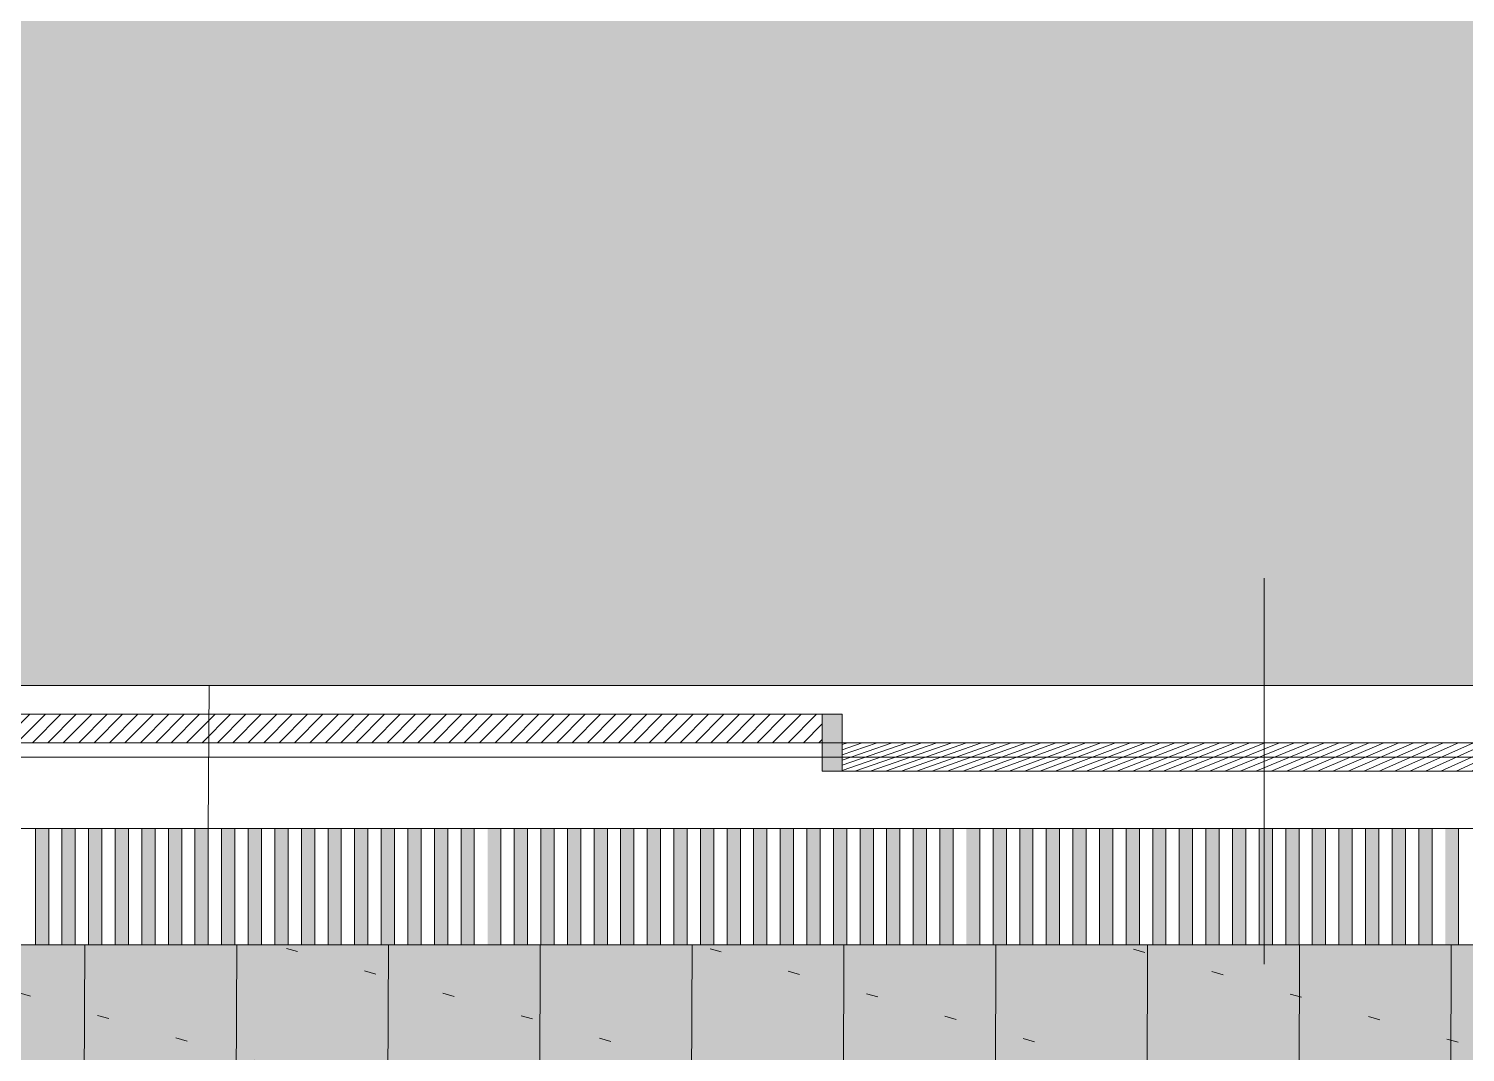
# Model space of a CAD drawing. Header units: millimetres. Extents: x 0 to 1313252738, y -131 to 560100888.
# Drawn here: x 1312687201 to 1312687622.9, y 560010438.4 to 560010738.9 of the extents above; entities that cross this region are included whole.
import ezdxf

# ---------------------------------------------------------------- set-up
doc = ezdxf.new("R2010")
doc.units = ezdxf.units.MM
for name, color, linetype, lineweight in [('003間仕切り', 7, 'Continuous', 13), ('005床材(石)', 7, 'Continuous', 0), ('009床', 7, 'Continuous', 5), ('グレーチング', 7, 'Continuous', 0), ('建具', 7, 'Continuous', 0), ('石ベンチ', 7, 'Continuous', 13), ('石風呂', 7, 'Continuous', 13)]:
    doc.layers.add(name, color=color, linetype=linetype, lineweight=lineweight)

msp = doc.modelspace()

# ---------------------------------------------------------------- hatches: boundary and pattern name
at = {"layer": '005床材(石)', "true_color": 0x4a4a4a, "transparency": 33554597}
h = msp.add_hatch(color=251, dxfattribs=at)
h.dxf.hatch_style = 1
h.paths.add_polyline_path([(1312686840.554729, 560010469.9212909), (1312686840.554729, 560009917.0797099), (1312687871.027994, 560009917.0797099), (1312687871.027994, 560010469.9212918), (1312686944.090432, 560010469.9212918)])
h.paths.add_polyline_path([(1312686880.601557, 560010429.8744624), (1312687830.981166, 560010429.8744624), (1312687830.981166, 560009957.126538), (1312686880.601557, 560009957.126538), (1312686880.601557, 560010157.3606797), (1312686900.136595, 560010157.3606797), (1312686900.136595, 560010229.640321), (1312686880.601557, 560010229.640321)], flags=16)
at = {"layer": '005床材(石)', "true_color": 0x636466}
h = msp.add_hatch(dxfattribs=at)
h.set_pattern_fill('ACAD_ISO07W100', color=251, scale=6.837263368349996, angle=163.9999999999999)
h.set_pattern_definition([(163.9999999999999, (1056275630.97802, 450604071.1291481), (-9.423025979382128, -32.86199690518529), [3.418631684174993, -20.51179010504997])])
h.paths.add_polyline_path([(1312686840.554729, 560010469.9212909), (1312686840.554729, 560009917.0797099), (1312687871.027994, 560009917.0797099), (1312687871.027994, 560010469.9212918), (1312686944.090432, 560010469.9212918)])
at = {"layer": '005床材(石)'}
h = msp.add_hatch(color=8, dxfattribs=at)
h.dxf.hatch_style = 1
h.paths.add_polyline_path([(1312686840.554729, 560010469.9212909), (1312686980.230238, 560010469.9212909), (1312686980.230238, 560010469.9212859), (1312686980.230238, 560010469.9212859), (1312687050.556376, 560010469.9212862), (1312687050.556376, 560010469.921286), (1312687050.556376, 560010469.921286), (1312687109.161492, 560010469.9212863), (1312687109.161492, 560010469.9212863), (1312687109.161492, 560010469.9212863), (1312687163.859599, 560010469.9212867), (1312687163.859599, 560010469.9212866), (1312687163.859599, 560010469.9212866), (1312687222.464714, 560010469.921287), (1312687222.464714, 560010469.921287), (1312687222.464714, 560010469.921287), (1312687277.162822, 560010469.9212873), (1312687277.162822, 560010469.9212871), (1312687277.162822, 560010469.9212871), (1312687331.86093, 560010469.9212875), (1312687331.86093, 560010469.9212875), (1312687331.86093, 560010469.9212875), (1312687390.466045, 560010469.9212878), (1312687390.466045, 560010469.9212877), (1312687390.466045, 560010469.9212877), (1312687445.164153, 560010469.9212881), (1312687445.164153, 560010469.921288), (1312687445.164153, 560010469.921288), (1312687472.513206, 560010469.9212881), (1312687472.513206, 560010469.9212881), (1312687472.513206, 560010469.9212881), (1312687503.769268, 560010469.9212884), (1312687503.769268, 560010469.9212884), (1312687503.769268, 560010469.9212884), (1312687531.118321, 560010469.9212884), (1312687531.118321, 560010469.9212884), (1312687531.118321, 560010469.9212884), (1312687558.467375, 560010469.9212887), (1312687558.467375, 560010469.9212885), (1312687558.467375, 560010469.9212885), (1312687585.816429, 560010469.9212887), (1312687585.816429, 560010469.9212887), (1312687585.816429, 560010469.9212887), (1312687613.165483, 560010469.921289), (1312687613.165483, 560010469.921289), (1312687613.165483, 560010469.921289), (1312687644.421544, 560010469.9212892), (1312687644.421544, 560010469.9212892), (1312687644.421544, 560010469.9212892), (1312687671.770598, 560010469.9212893), (1312687671.770598, 560010469.9212892), (1312687671.770598, 560010469.9212892), (1312687699.119652, 560010469.9212893), (1312687699.119652, 560010469.9212893), (1312687699.119652, 560010469.9212893), (1312687726.468706, 560010469.9212894), (1312687726.468706, 560010469.9212893), (1312687726.468706, 560010469.9212893), (1312687753.817759, 560010469.9212898), (1312687753.817759, 560010469.9212897), (1312687753.817759, 560010469.9212897), (1312687785.073821, 560010469.9212898), (1312687785.073821, 560010469.9212898), (1312687785.073821, 560010469.9212898), (1312687812.422875, 560010469.9212902), (1312687812.422875, 560010469.9212898), (1312687812.422875, 560010469.9212898), (1312687839.771929, 560010469.9212903), (1312687839.771929, 560010469.92129), (1312687839.771929, 560010469.92129), (1312687843.678936, 560010469.9212902), (1312687843.678936, 560010469.9212902), (1312687843.678936, 560010469.9212902), (1312687867.120982, 560010469.9212908), (1312687867.120982, 560010469.9212902), (1312687867.120982, 560010469.9212902), (1312687871.02799, 560010469.9212909), (1312687871.02799, 560010469.9212902), (1312687871.027994, 560009917.0797099), (1312686840.554729, 560009917.0797099)], flags=17)
h.paths.add_polyline_path([(1312686840.554729, 560010469.9212909), (1312686944.090432, 560010469.9212909), (1312686980.230238, 560010469.9212909), (1312686980.230238, 560010469.9212859), (1312686980.230238, 560010469.9212859), (1312687050.556376, 560010469.9212862), (1312687050.556376, 560010469.921286), (1312687050.556376, 560010469.921286), (1312687109.161492, 560010469.9212863), (1312687109.161492, 560010469.9212863), (1312687109.161492, 560010469.9212863), (1312687163.859599, 560010469.9212867), (1312687163.859599, 560010469.9212866), (1312687163.859599, 560010469.9212866), (1312687222.464714, 560010469.921287), (1312687222.464714, 560010469.921287), (1312687222.464714, 560010469.921287), (1312687277.162822, 560010469.9212873), (1312687277.162822, 560010469.9212871), (1312687277.162822, 560010469.9212871), (1312687331.86093, 560010469.9212875), (1312687331.86093, 560010469.9212875), (1312687331.86093, 560010469.9212875), (1312687390.466045, 560010469.9212878), (1312687390.466045, 560010469.9212877), (1312687390.466045, 560010469.9212877), (1312687445.164153, 560010469.9212881), (1312687445.164153, 560010469.921288), (1312687445.164153, 560010469.921288), (1312687472.513206, 560010469.9212881), (1312687472.513206, 560010469.9212881), (1312687472.513206, 560010469.9212881), (1312687503.769268, 560010469.9212884), (1312687503.769268, 560010469.9212884), (1312687503.769268, 560010469.9212884), (1312687531.118321, 560010469.9212884), (1312687531.118321, 560010469.9212884), (1312687531.118321, 560010469.9212884), (1312687558.467375, 560010469.9212887), (1312687558.467375, 560010469.9212885), (1312687558.467375, 560010469.9212885), (1312687585.816429, 560010469.9212887), (1312687585.816429, 560010469.9212887), (1312687585.816429, 560010469.9212887), (1312687613.165483, 560010469.921289), (1312687613.165483, 560010469.921289), (1312687613.165483, 560010469.921289), (1312687644.421544, 560010469.9212892), (1312687644.421544, 560010469.9212892), (1312687644.421544, 560010469.9212892), (1312687671.770598, 560010469.9212893), (1312687671.770598, 560010469.9212892), (1312687671.770598, 560010469.9212892), (1312687699.119652, 560010469.9212893), (1312687699.119652, 560010469.9212893), (1312687699.119652, 560010469.9212893), (1312687726.468706, 560010469.9212894), (1312687726.468706, 560010469.9212893), (1312687726.468706, 560010469.9212893), (1312687753.817759, 560010469.9212898), (1312687753.817759, 560010469.9212897), (1312687753.817759, 560010469.9212897), (1312687785.073821, 560010469.9212898), (1312687785.073821, 560010469.9212898), (1312687785.073821, 560010469.9212898), (1312687812.422875, 560010469.9212902), (1312687812.422875, 560010469.9212898), (1312687812.422875, 560010469.9212898), (1312687839.771929, 560010469.9212903), (1312687839.771929, 560010469.92129), (1312687839.771929, 560010469.92129), (1312687843.678936, 560010469.9212902), (1312687843.678936, 560010469.9212902), (1312687843.678936, 560010469.9212902), (1312687867.120982, 560010469.9212908), (1312687867.120982, 560010469.9212902), (1312687867.120982, 560010469.9212902), (1312687871.02799, 560010469.9212909), (1312687871.02799, 560010469.9212903), (1312687871.027994, 560009917.0797099), (1312686840.554729, 560009917.0797099)], flags=17)
h.paths.add_polyline_path([(1312686880.601557, 560010429.8744624), (1312687830.981166, 560010429.8744624), (1312687830.981166, 560009957.126538), (1312686880.601557, 560009957.126538), (1312686880.601557, 560010157.3606797), (1312686900.136595, 560010157.3606797), (1312686900.136595, 560010229.640321), (1312686880.601557, 560010229.640321)], flags=0)
at = {"layer": '009床', "transparency": 33554664}
h = msp.add_hatch(color=8, dxfattribs=at)
h.dxf.hatch_style = 1
h.paths.add_polyline_path([(1312687702.049913, 560011202.7782488), (1312686835.67097, 560011202.7782488), (1312686835.67097, 560010635.9691155), (1312686944.090432, 560010635.9691155), (1312686944.090432, 560010546.1079407), (1312686949.950943, 560010546.1079407), (1312687197.850578, 560010546.1079407), (1312687563.839518, 560010546.1079403), (1312687702.049913, 560010546.1079403)])
at = {"layer": 'グレーチング', "true_color": 0x939598}
h = msp.add_hatch(color=252, dxfattribs=at)
h.dxf.hatch_style = 1
h.paths.add_polyline_path([(1312687335.767937, 560010504.1076044), (1312687339.674945, 560010504.1076044), (1312687339.674945, 560010469.9212875), (1312687335.767937, 560010469.9212875)])
h.paths.add_polyline_path([(1312687327.953922, 560010504.1076044), (1312687331.86093, 560010504.1076044), (1312687331.86093, 560010469.9212875), (1312687327.953922, 560010469.9212875)])
h.paths.add_polyline_path([(1312687320.139906, 560010504.1076043), (1312687324.046914, 560010504.1076043), (1312687324.046914, 560010469.9212875), (1312687320.139906, 560010469.9212875)])
h.paths.add_polyline_path([(1312687312.325891, 560010504.1076043), (1312687316.232899, 560010504.1076043), (1312687316.232899, 560010469.9212875), (1312687312.325891, 560010469.9212875)])
h.paths.add_polyline_path([(1312687304.511876, 560010504.1076043), (1312687308.418883, 560010504.1076043), (1312687308.418883, 560010469.9212875), (1312687304.511876, 560010469.9212875)])
h.paths.add_polyline_path([(1312687296.69786, 560010504.1076043), (1312687300.604868, 560010504.1076043), (1312687300.604868, 560010469.9212875), (1312687296.697861, 560010469.9212875)])
h.paths.add_polyline_path([(1312687288.883845, 560010504.1076043), (1312687292.790853, 560010504.1076043), (1312687292.790853, 560010469.9212875), (1312687288.883845, 560010469.9212875)])
h.paths.add_polyline_path([(1312687281.06983, 560010504.1076043), (1312687284.976838, 560010504.1076043), (1312687284.976838, 560010469.9212875), (1312687281.06983, 560010469.9212875)])
h.paths.add_polyline_path([(1312687273.255815, 560010504.1076043), (1312687277.162822, 560010504.1076043), (1312687277.162822, 560010469.9212875), (1312687273.255815, 560010469.9212875)])
h.paths.add_polyline_path([(1312687265.441799, 560010504.1076043), (1312687269.348807, 560010504.1076043), (1312687269.348807, 560010469.9212875), (1312687265.441799, 560010469.9212875)])
h.paths.add_polyline_path([(1312687257.627784, 560010504.1076043), (1312687261.534791, 560010504.1076043), (1312687261.534791, 560010469.9212875), (1312687257.627784, 560010469.9212875)])
h.paths.add_polyline_path([(1312687249.813768, 560010504.1076043), (1312687253.720776, 560010504.1076043), (1312687253.720776, 560010469.9212875), (1312687249.813768, 560010469.9212875)])
h.paths.add_polyline_path([(1312687241.999753, 560010504.1076043), (1312687245.906761, 560010504.1076043), (1312687245.906761, 560010469.9212875), (1312687241.999753, 560010469.9212875)])
h.paths.add_polyline_path([(1312687234.185738, 560010504.1076043), (1312687238.092745, 560010504.1076043), (1312687238.092745, 560010469.9212875), (1312687234.185738, 560010469.9212875)])
h.paths.add_polyline_path([(1312687226.371722, 560010504.1076043), (1312687230.27873, 560010504.1076043), (1312687230.27873, 560010469.9212875), (1312687226.371722, 560010469.9212875)])
h.paths.add_polyline_path([(1312687218.557707, 560010504.1076043), (1312687222.464714, 560010504.1076043), (1312687222.464714, 560010469.9212875), (1312687218.557707, 560010469.9212875)])
h.paths.add_polyline_path([(1312687210.743691, 560010504.1076043), (1312687214.650699, 560010504.1076043), (1312687214.650699, 560010469.9212875), (1312687210.743691, 560010469.9212875)])
h.paths.add_polyline_path([(1312687202.929676, 560010504.1076043), (1312687206.836684, 560010504.1076043), (1312687206.836684, 560010469.9212875), (1312687202.929676, 560010469.9212875)])
h = msp.add_hatch(color=252, dxfattribs=at)
h.dxf.hatch_style = 1
h.paths.add_polyline_path([(1312687476.420214, 560010504.1076051), (1312687480.327222, 560010504.1076051), (1312687480.327222, 560010469.9212881), (1312687476.420214, 560010469.9212881)])
h.paths.add_polyline_path([(1312687468.606199, 560010504.1076051), (1312687472.513206, 560010504.1076051), (1312687472.513206, 560010469.9212881), (1312687468.606199, 560010469.9212881)])
h.paths.add_polyline_path([(1312687460.792183, 560010504.107605), (1312687464.699191, 560010504.107605), (1312687464.699191, 560010469.9212881), (1312687460.792183, 560010469.9212881)])
h.paths.add_polyline_path([(1312687452.978168, 560010504.107605), (1312687456.885176, 560010504.107605), (1312687456.885176, 560010469.9212881), (1312687452.978168, 560010469.9212881)])
h.paths.add_polyline_path([(1312687445.164153, 560010504.107605), (1312687449.07116, 560010504.107605), (1312687449.07116, 560010469.9212881), (1312687445.164153, 560010469.9212881)])
h.paths.add_polyline_path([(1312687437.350137, 560010504.107605), (1312687441.257145, 560010504.107605), (1312687441.257145, 560010469.9212881), (1312687437.350137, 560010469.9212881)])
h.paths.add_polyline_path([(1312687429.536122, 560010504.107605), (1312687433.443129, 560010504.107605), (1312687433.443129, 560010469.9212881), (1312687429.536122, 560010469.9212881)])
h.paths.add_polyline_path([(1312687421.722106, 560010504.107605), (1312687425.629114, 560010504.107605), (1312687425.629114, 560010469.9212881), (1312687421.722106, 560010469.9212881)])
h.paths.add_polyline_path([(1312687413.908091, 560010504.107605), (1312687417.815099, 560010504.107605), (1312687417.815099, 560010469.9212881), (1312687413.908091, 560010469.9212881)])
h.paths.add_polyline_path([(1312687406.094076, 560010504.107605), (1312687410.001083, 560010504.107605), (1312687410.001083, 560010469.9212881), (1312687406.094076, 560010469.9212881)])
h.paths.add_polyline_path([(1312687398.28006, 560010504.107605), (1312687402.187068, 560010504.107605), (1312687402.187068, 560010469.9212881), (1312687398.28006, 560010469.9212881)])
h.paths.add_polyline_path([(1312687390.466045, 560010504.107605), (1312687394.373053, 560010504.107605), (1312687394.373053, 560010469.9212881), (1312687390.466045, 560010469.9212881)])
h.paths.add_polyline_path([(1312687382.652029, 560010504.107605), (1312687386.559037, 560010504.107605), (1312687386.559037, 560010469.9212881), (1312687382.652029, 560010469.9212881)])
h.paths.add_polyline_path([(1312687374.838014, 560010504.107605), (1312687378.745022, 560010504.107605), (1312687378.745022, 560010469.9212881), (1312687374.838014, 560010469.9212881)])
h.paths.add_polyline_path([(1312687367.023999, 560010504.107605), (1312687370.931006, 560010504.107605), (1312687370.931006, 560010469.9212881), (1312687367.023999, 560010469.9212881)])
h.paths.add_polyline_path([(1312687359.209983, 560010504.107605), (1312687363.116991, 560010504.107605), (1312687363.116991, 560010469.9212881), (1312687359.209983, 560010469.9212881)])
h.paths.add_polyline_path([(1312687351.395968, 560010504.107605), (1312687355.302976, 560010504.107605), (1312687355.302976, 560010469.9212881), (1312687351.395968, 560010469.9212881)])
h.paths.add_polyline_path([(1312687343.581953, 560010504.107605), (1312687347.48896, 560010504.107605), (1312687347.48896, 560010469.9212881), (1312687343.581953, 560010469.9212881)])
h = msp.add_hatch(color=252, dxfattribs=at)
h.dxf.hatch_style = 1
h.paths.add_polyline_path([(1312687617.072491, 560010504.1076058), (1312687620.979498, 560010504.1076058), (1312687620.979498, 560010469.921289), (1312687617.072491, 560010469.921289)])
h.paths.add_polyline_path([(1312687609.258475, 560010504.1076058), (1312687613.165483, 560010504.1076058), (1312687613.165483, 560010469.921289), (1312687609.258475, 560010469.921289)])
h.paths.add_polyline_path([(1312687601.44446, 560010504.1076057), (1312687605.351468, 560010504.1076057), (1312687605.351468, 560010469.921289), (1312687601.44446, 560010469.921289)])
h.paths.add_polyline_path([(1312687593.630444, 560010504.1076057), (1312687597.537452, 560010504.1076057), (1312687597.537452, 560010469.921289), (1312687593.630444, 560010469.921289)])
h.paths.add_polyline_path([(1312687585.816429, 560010504.1076057), (1312687589.723437, 560010504.1076057), (1312687589.723437, 560010469.921289), (1312687585.816429, 560010469.921289)])
h.paths.add_polyline_path([(1312687578.002414, 560010504.1076057), (1312687581.909421, 560010504.1076057), (1312687581.909421, 560010469.921289), (1312687578.002414, 560010469.921289)])
h.paths.add_polyline_path([(1312687570.188398, 560010504.1076057), (1312687574.095406, 560010504.1076057), (1312687574.095406, 560010469.921289), (1312687570.188398, 560010469.921289)])
h.paths.add_polyline_path([(1312687562.374383, 560010504.1076057), (1312687566.281391, 560010504.1076057), (1312687566.281391, 560010469.921289), (1312687562.374383, 560010469.921289)])
h.paths.add_polyline_path([(1312687554.560368, 560010504.1076057), (1312687558.467375, 560010504.1076057), (1312687558.467375, 560010469.921289), (1312687554.560368, 560010469.921289)])
h.paths.add_polyline_path([(1312687546.746352, 560010504.1076057), (1312687550.65336, 560010504.1076057), (1312687550.65336, 560010469.921289), (1312687546.746352, 560010469.921289)])
h.paths.add_polyline_path([(1312687538.932337, 560010504.1076057), (1312687542.839344, 560010504.1076057), (1312687542.839344, 560010469.921289), (1312687538.932337, 560010469.921289)])
h.paths.add_polyline_path([(1312687531.118321, 560010504.1076057), (1312687535.025329, 560010504.1076057), (1312687535.025329, 560010469.921289), (1312687531.118321, 560010469.921289)])
h.paths.add_polyline_path([(1312687523.304306, 560010504.1076057), (1312687527.211314, 560010504.1076057), (1312687527.211314, 560010469.921289), (1312687523.304306, 560010469.921289)])
h.paths.add_polyline_path([(1312687515.490291, 560010504.1076057), (1312687519.397298, 560010504.1076057), (1312687519.397298, 560010469.921289), (1312687515.490291, 560010469.921289)])
h.paths.add_polyline_path([(1312687507.676275, 560010504.1076057), (1312687511.583283, 560010504.1076057), (1312687511.583283, 560010469.921289), (1312687507.676276, 560010469.921289)])
h.paths.add_polyline_path([(1312687499.86226, 560010504.1076057), (1312687503.769268, 560010504.1076057), (1312687503.769268, 560010469.921289), (1312687499.86226, 560010469.921289)])
h.paths.add_polyline_path([(1312687492.048245, 560010504.1076057), (1312687495.955253, 560010504.1076057), (1312687495.955253, 560010469.921289), (1312687492.048245, 560010469.921289)])
h.paths.add_polyline_path([(1312687484.234229, 560010504.1076057), (1312687488.141237, 560010504.1076057), (1312687488.141237, 560010469.921289), (1312687484.234229, 560010469.921289)])
at = {"layer": '建具', "true_color": 0x7aafdf}
h = msp.add_hatch(dxfattribs=at)
h.set_pattern_fill('ANSI31', color=143, scale=0.6837263368349995, angle=163.9999999999999)
h.set_pattern_definition([(209, (1056282306.442053, 450604953.3080124), (1.052439810640029, -1.898651677943428), [])])
h.paths.add_polyline_path([(1312687191.990066, 560010537.7078744), (1312687434.02919, 560010537.7078744), (1312687434.02919, 560010529.3078079), (1312687191.990066, 560010529.3078079)])
at = {"layer": '建具', "true_color": 0x636466}
h = msp.add_hatch(color=251, dxfattribs=at)
h.dxf.hatch_style = 1
h.paths.add_polyline_path([(1312687434.02919, 560010537.7078744), (1312687439.889701, 560010537.7078744), (1312687439.889701, 560010529.3078079), (1312687434.02919, 560010529.3078079)])
h = msp.add_hatch(color=251, dxfattribs=at)
h.dxf.hatch_style = 1
h.paths.add_polyline_path([(1312687434.02919, 560010529.3078079), (1312687439.889701, 560010529.3078079), (1312687439.889701, 560010520.9077415), (1312687434.02919, 560010520.9077415)])
at = {"layer": '建具', "true_color": 0x7aafdf}
h = msp.add_hatch(dxfattribs=at)
h.set_pattern_fill('ANSI31', color=143, scale=0.6837263368349995, angle=163.9999999999999)
h.set_pattern_definition([(209, (1056282058.542418, 450604944.907946), (1.052439810640029, -1.898651677943428), [])])
h.paths.add_polyline_path([(1312687439.889701, 560010529.3078079), (1312687681.928824, 560010529.3078079), (1312687681.928824, 560010520.9077415), (1312687439.889701, 560010520.9077415)])
at = {"layer": '石ベンチ', "true_color": 0x636466}
h = msp.add_hatch(dxfattribs=at)
h.set_pattern_fill('ANSI37', color=251, scale=14.0652275006057, angle=135)
h.set_pattern_definition([(180, (1056275630.97802, 450604071.1291481), (-2.8e-15, -44.6570973144231), []), (270, (1056275630.97802, 450604071.1291481), (44.6570973144231, -8.3e-15), [])])
h.paths.add_polyline_path([(1312686840.554729, 560010469.9212909), (1312686840.554729, 560009917.0797099), (1312687871.027994, 560009917.0797099), (1312687871.027994, 560010469.9212909)])
at = {"layer": '石風呂', "true_color": 0xffffff, "transparency": 33554687}
h = msp.add_hatch(dxfattribs=at)
h.set_pattern_fill('NET', scale=15.04197941036999, angle=90)
h.set_pattern_definition([(90, (1056275630.97802, 450604071.1291481), (-47.75828462792471, 2.9e-15), []), (180, (1056275630.97802, 450604071.1291481), (-5.8e-15, -47.75828462792471), [])])
h.paths.add_polyline_path([(1312688187.495613, 560010469.9212918), (1312688183.588605, 560010469.9212918), (1312688183.588605, 560010504.1076086), (1312688179.681597, 560010504.1076086), (1312688179.681597, 560010469.9212918), (1312688175.77459, 560010469.9212918), (1312688175.77459, 560010504.1076086), (1312688171.867582, 560010504.1076086), (1312688171.867582, 560010469.9212918), (1312688171.867582, 560010469.9212918), (1312688171.867582, 560010504.1076086), (1312688167.960574, 560010504.1076086), (1312688167.960575, 560010469.9212918), (1312688167.960574, 560010469.9212916), (1312688167.960574, 560010504.1076086), (1312688156.239551, 560010504.1076086), (1312688156.239551, 560010469.9212916), (1312688156.239551, 560010469.9212916), (1312688156.239551, 560010504.1076086), (1312688152.332544, 560010504.1076086), (1312688152.332544, 560010469.9212916), (1312688152.332544, 560010469.9212916), (1312688152.332544, 560010504.1076086), (1312688148.425536, 560010504.1076086), (1312688148.425536, 560010469.9212916), (1312688148.425536, 560010469.9212916), (1312688148.425536, 560010504.1076086), (1312688144.518528, 560010504.1076086), (1312688144.518528, 560010469.9212916), (1312688144.518528, 560010469.9212915), (1312688144.518528, 560010504.1076086), (1312688140.611521, 560010504.1076086), (1312688140.611521, 560010469.9212915), (1312688140.611521, 560010469.9212915), (1312688140.611521, 560010504.1076086), (1312688136.704513, 560010504.1076086), (1312688136.704513, 560010469.9212915), (1312688136.704513, 560010469.9212915), (1312688136.704513, 560010504.1076086), (1312688132.797505, 560010504.1076086), (1312688132.797505, 560010469.9212915), (1312688132.797505, 560010469.9212915), (1312688132.797505, 560010504.1076086), (1312688128.890498, 560010504.1076086), (1312688128.890498, 560010469.9212915), (1312688128.890498, 560010469.9212915), (1312688128.890498, 560010504.1076086), (1312688124.98349, 560010504.1076086), (1312688124.98349, 560010469.9212915), (1312688124.98349, 560010469.9212915), (1312688124.98349, 560010504.1076086), (1312688121.076482, 560010504.1076086), (1312688121.076482, 560010469.9212915), (1312688121.076482, 560010469.9212915), (1312688121.076482, 560010504.1076086), (1312688117.169474, 560010504.1076086), (1312688117.169474, 560010469.9212915), (1312688117.169474, 560010469.9212915), (1312688117.169474, 560010504.1076086), (1312688113.262467, 560010504.1076086), (1312688113.262467, 560010469.9212915), (1312688113.262467, 560010469.9212915), (1312688113.262467, 560010504.1076086), (1312688109.355459, 560010504.1076084), (1312688109.355459, 560010469.9212915), (1312688109.355459, 560010469.9212915), (1312688109.355459, 560010504.1076084), (1312688105.448451, 560010504.1076084), (1312688105.448451, 560010469.9212915), (1312688105.448451, 560010469.9212915), (1312688105.448451, 560010504.1076084), (1312688101.541444, 560010504.1076084), (1312688101.541444, 560010469.9212915), (1312688101.541444, 560010469.9212914), (1312688101.541444, 560010504.1076084), (1312688097.634436, 560010504.1076084), (1312688097.634436, 560010469.9212914), (1312688097.634436, 560010469.9212914), (1312688097.634436, 560010504.1076084), (1312688093.727428, 560010504.1076084), (1312688093.727428, 560010469.9212914), (1312688093.727428, 560010469.9212914), (1312688093.727428, 560010504.1076084), (1312688089.820421, 560010504.1076084), (1312688089.820421, 560010469.9212914), (1312688089.820421, 560010469.9212914), (1312688089.820421, 560010504.1076084), (1312688085.913413, 560010504.1076084), (1312688085.913413, 560010469.9212914), (1312688085.913413, 560010469.9212914), (1312688085.913413, 560010504.1076084), (1312688082.006405, 560010504.1076084), (1312688082.006405, 560010469.9212914), (1312688082.006405, 560010469.9212914), (1312688082.006405, 560010504.1076084), (1312688078.099397, 560010504.1076084), (1312688078.099397, 560010469.9212914), (1312688078.099397, 560010469.9212914), (1312688078.099397, 560010504.1076084), (1312688074.19239, 560010504.1076084), (1312688074.19239, 560010469.9212914), (1312688074.19239, 560010469.9212912), (1312688074.19239, 560010504.1076084), (1312688070.285382, 560010504.1076084), (1312688070.285382, 560010469.9212912), (1312688070.285382, 560010469.9212912), (1312688070.285382, 560010504.1076084), (1312688066.378374, 560010504.1076084), (1312688066.378374, 560010469.9212912), (1312688066.378374, 560010469.9212912), (1312688066.378374, 560010504.1076084), (1312688062.471367, 560010504.1076084), (1312688062.471367, 560010469.9212912), (1312688062.471367, 560010469.9212912), (1312688062.471367, 560010504.1076084), (1312688058.564359, 560010504.1076084), (1312688058.564359, 560010469.9212912), (1312688058.564359, 560010469.9212912), (1312688058.564359, 560010504.1076084), (1312688054.657351, 560010504.1076084), (1312688054.657351, 560010469.9212912), (1312688054.657351, 560010469.9212911), (1312688054.657351, 560010504.1076084), (1312688050.750344, 560010504.1076084), (1312688050.750344, 560010469.9212911), (1312688050.750344, 560010469.9212911), (1312688050.750344, 560010504.1076084), (1312688046.843336, 560010504.1076084), (1312688046.843336, 560010469.9212911), (1312688046.843336, 560010469.9212911), (1312688046.843336, 560010504.1076084), (1312688035.122313, 560010504.1076084), (1312688035.122313, 560010469.9212911), (1312688035.122313, 560010469.9212911), (1312688035.122313, 560010504.1076084), (1312688031.215305, 560010504.1076084), (1312688031.215305, 560010469.9212911), (1312688031.215305, 560010469.9212911), (1312688031.215305, 560010504.1076084), (1312688027.308298, 560010504.1076084), (1312688027.308298, 560010469.9212911), (1312688027.308298, 560010469.9212909), (1312688027.308298, 560010504.1076084), (1312688023.40129, 560010504.1076084), (1312688023.40129, 560010469.9212909), (1312688023.40129, 560010469.9212909), (1312688023.40129, 560010504.1076084), (1312688019.494282, 560010504.1076084), (1312688019.494282, 560010469.9212909), (1312688019.494282, 560010469.9212909), (1312688019.494282, 560010504.1076084), (1312688015.587275, 560010504.1076084), (1312688015.587275, 560010469.9212909), (1312688015.587275, 560010469.9212909), (1312688015.587275, 560010504.1076084), (1312688011.680267, 560010504.1076084), (1312688011.680267, 560010469.9212909), (1312688011.680267, 560010469.9212909), (1312688011.680267, 560010504.1076084), (1312688007.773259, 560010504.1076084), (1312688007.773259, 560010469.9212909), (1312688007.773259, 560010469.9212909), (1312688007.773259, 560010504.1076084), (1312688003.866252, 560010504.1076084), (1312688003.866252, 560010469.9212909), (1312688003.866252, 560010469.9212909), (1312688003.866252, 560010504.1076084), (1312687999.959244, 560010504.1076084), (1312687999.959244, 560010469.9212909), (1312687999.959244, 560010469.9212909), (1312687999.959244, 560010504.1076084), (1312687996.052236, 560010504.1076084), (1312687996.052236, 560010469.9212909), (1312687996.052236, 560010469.9212909), (1312687996.052236, 560010504.1076084), (1312687992.145228, 560010504.1076084), (1312687992.145228, 560010469.9212909), (1312687992.145228, 560010469.9212909), (1312687992.145228, 560010504.1076084), (1312687988.238221, 560010504.1076084), (1312687988.238221, 560010469.9212909), (1312687988.238221, 560010469.9212909), (1312687988.238221, 560010504.1076084), (1312687984.331213, 560010504.1076084), (1312687984.331213, 560010469.9212909), (1312687984.331213, 560010469.9212909), (1312687984.331213, 560010504.1076084), (1312687980.424205, 560010504.1076084), (1312687980.424205, 560010469.9212908), (1312687980.424205, 560010469.9212908), (1312687980.424205, 560010504.1076084), (1312687976.517198, 560010504.1076084), (1312687976.517198, 560010469.9212908), (1312687976.517198, 560010469.9212908), (1312687976.517198, 560010504.1076084), (1312687972.61019, 560010504.1076084), (1312687972.61019, 560010469.9212908), (1312687972.61019, 560010469.9212908), (1312687972.61019, 560010504.1076084), (1312687968.703182, 560010504.1076084), (1312687968.703182, 560010469.9212908), (1312687968.703182, 560010469.9212908), (1312687968.703182, 560010504.1076084), (1312687964.796175, 560010504.1076084), (1312687964.796175, 560010469.9212908), (1312687964.796175, 560010469.9212908), (1312687964.796175, 560010504.1076084), (1312687960.889167, 560010504.1076084), (1312687960.889167, 560010469.9212908), (1312687960.889167, 560010469.9212906), (1312687960.889167, 560010504.1076084), (1312687956.982159, 560010504.1076084), (1312687956.982159, 560010469.9212906), (1312687956.982159, 560010469.9212906), (1312687956.982159, 560010504.1076084), (1312687953.075151, 560010504.1076084), (1312687953.075152, 560010469.9212906), (1312687953.075151, 560010469.9212906), (1312687953.075151, 560010504.1076084), (1312687949.168144, 560010504.1076084), (1312687949.168144, 560010469.9212906), (1312687949.168144, 560010469.9212906), (1312687949.168144, 560010504.1076084), (1312687945.261136, 560010504.1076084), (1312687945.261136, 560010469.9212906), (1312687945.261136, 560010469.9212906), (1312687945.261136, 560010504.1076084), (1312687941.354128, 560010504.1076084), (1312687941.354129, 560010469.9212906), (1312687941.354128, 560010469.9212906), (1312687941.354128, 560010504.1076084), (1312687937.447121, 560010504.1076084), (1312687937.447121, 560010469.9212906), (1312687937.447121, 560010469.9212906), (1312687937.447121, 560010504.1076084), (1312687933.540113, 560010504.1076084), (1312687933.540113, 560010469.9212906), (1312687933.540113, 560010469.9212905), (1312687933.540113, 560010504.1076084), (1312687929.633106, 560010504.1076084), (1312687929.633106, 560010469.9212905), (1312687929.633106, 560010469.9212905), (1312687929.633106, 560010504.1076084), (1312687925.726098, 560010504.1076084), (1312687925.726098, 560010469.9212905), (1312687925.726098, 560010469.9212905), (1312687925.726098, 560010504.1076084), (1312687921.81909, 560010504.1076084), (1312687921.81909, 560010469.9212905), (1312687921.81909, 560010469.9212905), (1312687921.81909, 560010504.1076084), (1312687917.912082, 560010504.1076084), (1312687917.912082, 560010469.9212905), (1312687917.912082, 560010469.9212905), (1312687917.912082, 560010504.1076084), (1312687914.005075, 560010504.1076084), (1312687914.005075, 560010469.9212905), (1312687914.005075, 560010469.9212903), (1312687914.005075, 560010504.1076084), (1312687910.098067, 560010504.1076084), (1312687910.098067, 560010469.9212903), (1312687910.098067, 560010469.9212903), (1312687910.098067, 560010504.1076084), (1312687906.191059, 560010504.1076084), (1312687906.191059, 560010469.9212903), (1312687906.191059, 560010469.9212903), (1312687906.191059, 560010504.1076084), (1312687894.470036, 560010504.1076084), (1312687894.470036, 560010469.9212903), (1312687894.470036, 560010469.9212903), (1312687894.470036, 560010504.1076084), (1312687890.563029, 560010504.1076084), (1312687890.563029, 560010469.9212903), (1312687890.563029, 560010469.9212903), (1312687890.563029, 560010504.1076084), (1312687886.656021, 560010504.1076084), (1312687886.656021, 560010469.9212903), (1312687886.656021, 560010469.9212903), (1312687886.656021, 560010504.1076084), (1312687882.749013, 560010504.1076084), (1312687882.749013, 560010469.9212903), (1312687882.749013, 560010469.9212903), (1312687882.749013, 560010504.1076084), (1312687878.842005, 560010504.1076084), (1312687878.842005, 560010469.9212903), (1312687878.842005, 560010469.9212903), (1312687878.842005, 560010504.1076084), (1312687874.934998, 560010504.1076084), (1312687874.934998, 560010469.9212903), (1312687874.934998, 560010469.9212903), (1312687874.934998, 560010504.1076084), (1312687871.02799, 560010504.1076084), (1312687871.02799, 560010469.9212909), (1312687871.027994, 560010469.9212909), (1312687871.027994, 560009917.0797099), (1312686840.554729, 560009917.0797099), (1312686840.554729, 560009454.3923303), (1312686879.624806, 560009454.3923303), (1312687046.649382, 560009454.3923303), (1312687046.649382, 560009459.9110483, -10.94310098252757), (1312687103.300993, 560009459.9110483), (1312687103.300993, 560009454.3923303), (1312687270.325569, 560009454.3923303), (1312687270.325569, 560009434.857292), (1312687270.325569, 560009415.3222538), (1312687747.957253, 560009415.3222538), (1312687747.957253, 560009460.2528416), (1312687799.725104, 560009460.2528416), (1312687799.725104, 560009455.3690822), (1312687753.817765, 560009455.3690822), (1312687753.817765, 560009415.3222538), (1312687958.935666, 560009415.3222538), (1312687958.935666, 560009455.3690822), (1312687912.051574, 560009455.3690822), (1312687912.051574, 560009460.2528416), (1312688011.680269, 560009460.2528416), (1312688011.680269, 560009455.3690822), (1312687964.796177, 560009455.3690822), (1312687964.796177, 560009415.3222538), (1312688178.704846, 560009415.3222538), (1312688178.704846, 560009455.3690822), (1312688124.006738, 560009455.3690822), (1312688124.006738, 560009460.2528416), (1312688187.495613, 560009460.2528416)])
h.paths.add_polyline_path([(1312687747.957253, 560009415.3222538), (1312687270.325569, 560009415.3222538), (1312687270.325569, 560009395.7872156), (1312687274.232577, 560009395.7872156), (1312687274.232577, 560009391.8802079), (1312687274.209928, 560009277.6412934), (1312687274.208377, 560009273.7308004), (1312687463.722447, 560009273.6932268), (1312687463.722447, 560008910.3415164), (1312687747.957253, 560008910.3415164), (1312687747.957253, 560009247.3209254)])
h.paths.add_polyline_path([(1312687958.935666, 560009415.3222538), (1312687753.817765, 560009415.3222538), (1312687753.817765, 560009247.3209254), (1312687958.935666, 560009247.3209254)])
h.paths.add_polyline_path([(1312688178.704846, 560009415.3222538), (1312687964.796177, 560009415.3222538), (1312687964.796177, 560009247.3209254), (1312688178.704846, 560009247.3209254)])

# ---------------------------------------------------------------- linework, layer by layer
at = {"layer": '003間仕切り'}
for p, q in [((1312687563.839518, 560010546.1079403), (1312687563.839518, 560010577.5759939)), ((1312687563.839518, 560010577.5759939), (1312687563.839518, 560010464.3075598)), ((1312686944.090432, 560010546.1079398), (1312688183.588605, 560010546.1079407)), ((1312686944.090432, 560010525.1077738), (1312688183.588605, 560010525.1077747))]:
    msp.add_line(p, q, dxfattribs=at)
at = {"layer": '005床材(石)'}
msp.add_lwpolyline([(1312687871.027994, 560010469.9212909), (1312686840.554729, 560010469.9212909), (1312686840.554729, 560009917.0797099), (1312687871.027994, 560009917.0797099)], close=True, dxfattribs=at)
msp.add_lwpolyline([(1312687871.027994, 560010469.9212909), (1312686840.554729, 560010469.9212909), (1312686840.554729, 560009917.0797099), (1312687871.027994, 560009917.0797099)], close=True, dxfattribs=at)
at = {"layer": 'グレーチング'}
for p, q in [((1312686944.090432, 560010504.1076075), (1312688183.588605, 560010504.1076086)), ((1312687202.929676, 560010469.9212868), (1312687202.929676, 560010504.1076037)), ((1312687202.929676, 560010504.1076037), (1312687202.929676, 560010469.9212868)), ((1312687206.836684, 560010469.9212868), (1312687206.836684, 560010504.1076037)), ((1312687206.836684, 560010504.1076037), (1312687206.836684, 560010469.9212868)), ((1312687210.743691, 560010469.9212868), (1312687210.743691, 560010504.1076037)), ((1312687210.743691, 560010504.1076037), (1312687210.743691, 560010469.9212868)), ((1312687214.650699, 560010469.921287), (1312687214.650699, 560010504.1076037)), ((1312687214.650699, 560010504.1076037), (1312687214.650699, 560010469.9212868)), ((1312687218.557707, 560010469.921287), (1312687218.557707, 560010504.1076037)), ((1312687218.557707, 560010504.1076037), (1312687218.557707, 560010469.921287)), ((1312687222.464714, 560010469.921287), (1312687222.464714, 560010504.1076037)), ((1312687222.464714, 560010504.1076037), (1312687222.464714, 560010469.921287)), ((1312687222.464714, 560010469.921287), (1312687222.464714, 560010504.1076037)), ((1312687226.371722, 560010469.921287), (1312687226.371722, 560010504.1076037)), ((1312687226.371722, 560010504.1076037), (1312687226.371722, 560010469.921287)), ((1312687226.371722, 560010504.1076037), (1312687226.371722, 560010469.921287)), ((1312687230.27873, 560010469.921287), (1312687230.27873, 560010504.1076037)), ((1312687230.27873, 560010504.1076037), (1312687230.27873, 560010469.921287)), ((1312687234.185738, 560010469.921287), (1312687234.185738, 560010504.1076037)), ((1312687234.185738, 560010504.1076037), (1312687234.185738, 560010469.921287)), ((1312687238.092745, 560010469.9212871), (1312687238.092745, 560010504.1076037)), ((1312687238.092745, 560010504.1076037), (1312687238.092745, 560010469.921287)), ((1312687241.999753, 560010469.9212871), (1312687241.999753, 560010504.1076037)), ((1312687241.999753, 560010504.1076037), (1312687241.999753, 560010469.9212871)), ((1312687245.906761, 560010469.9212871), (1312687245.906761, 560010504.1076039)), ((1312687245.906761, 560010504.1076039), (1312687245.906761, 560010469.9212871)), ((1312687249.813768, 560010469.9212871), (1312687249.813768, 560010504.1076039)), ((1312687249.813768, 560010504.1076039), (1312687249.813768, 560010469.9212871)), ((1312687249.813768, 560010469.9212871), (1312687249.813768, 560010504.1076039)), ((1312687253.720776, 560010469.9212871), (1312687253.720776, 560010504.1076039)), ((1312687253.720776, 560010504.1076039), (1312687253.720776, 560010469.9212871)), ((1312687253.720776, 560010504.1076039), (1312687253.720776, 560010469.9212871)), ((1312687257.627784, 560010469.9212871), (1312687257.627784, 560010504.1076039)), ((1312687257.627784, 560010504.1076039), (1312687257.627784, 560010469.9212871)), ((1312687261.534791, 560010469.9212871), (1312687261.534791, 560010504.1076039)), ((1312687261.534791, 560010504.1076039), (1312687261.534791, 560010469.9212871)), ((1312687265.441799, 560010469.9212871), (1312687265.441799, 560010504.107604)), ((1312687265.441799, 560010504.107604), (1312687265.441799, 560010469.9212871)), ((1312687269.348807, 560010469.9212871), (1312687269.348807, 560010504.107604)), ((1312687269.348807, 560010504.107604), (1312687269.348807, 560010469.9212871)), ((1312687273.255815, 560010469.9212871), (1312687273.255815, 560010504.107604)), ((1312687273.255815, 560010504.107604), (1312687273.255815, 560010469.9212871)), ((1312687277.162822, 560010469.9212871), (1312687277.162822, 560010504.107604)), ((1312687277.162822, 560010504.107604), (1312687277.162822, 560010469.9212871)), ((1312687277.162822, 560010469.9212871), (1312687277.162822, 560010504.107604)), ((1312687281.06983, 560010469.9212871), (1312687281.06983, 560010504.107604)), ((1312687281.06983, 560010504.107604), (1312687281.06983, 560010469.9212871)), ((1312687281.06983, 560010504.107604), (1312687281.06983, 560010469.9212871)), ((1312687284.976838, 560010469.9212873), (1312687284.976838, 560010504.107604)), ((1312687284.976838, 560010504.107604), (1312687284.976838, 560010469.9212871)), ((1312687288.883845, 560010469.9212873), (1312687288.883845, 560010504.107604)), ((1312687288.883845, 560010504.107604), (1312687288.883845, 560010469.9212873)), ((1312687292.790853, 560010469.9212873), (1312687292.790853, 560010504.1076041)), ((1312687292.790853, 560010504.1076041), (1312687292.790853, 560010469.9212873)), ((1312687296.697861, 560010469.9212873), (1312687296.69786, 560010504.1076041)), ((1312687296.69786, 560010504.1076041), (1312687296.69786, 560010469.9212873)), ((1312687300.604868, 560010469.9212873), (1312687300.604868, 560010504.1076041)), ((1312687300.604868, 560010504.1076041), (1312687300.604868, 560010469.9212873)), ((1312687304.511876, 560010469.9212873), (1312687304.511876, 560010504.1076041)), ((1312687304.511876, 560010504.1076041), (1312687304.511876, 560010469.9212873)), ((1312687304.511876, 560010469.9212873), (1312687304.511876, 560010504.1076041)), ((1312687308.418884, 560010469.9212873), (1312687308.418883, 560010504.1076041)), ((1312687308.418883, 560010504.1076043), (1312687308.418883, 560010469.9212873)), ((1312687308.418883, 560010504.1076041), (1312687308.418883, 560010469.9212873)), ((1312687312.325891, 560010469.9212874), (1312687312.325891, 560010504.1076043)), ((1312687312.325891, 560010504.1076043), (1312687312.325891, 560010469.9212873)), ((1312687316.232899, 560010469.9212874), (1312687316.232899, 560010504.1076043)), ((1312687316.232899, 560010504.1076043), (1312687316.232899, 560010469.9212874)), ((1312687320.139906, 560010469.9212874), (1312687320.139906, 560010504.1076043)), ((1312687320.139906, 560010504.1076043), (1312687320.139906, 560010469.9212874)), ((1312687324.046914, 560010469.9212874), (1312687324.046914, 560010504.1076043)), ((1312687324.046914, 560010504.1076043), (1312687324.046914, 560010469.9212874)), ((1312687327.953922, 560010469.9212875), (1312687327.953922, 560010504.1076043)), ((1312687327.953922, 560010504.1076043), (1312687327.953922, 560010469.9212874)), ((1312687331.86093, 560010469.9212875), (1312687331.86093, 560010504.1076043)), ((1312687331.86093, 560010504.1076043), (1312687331.86093, 560010469.9212875)), ((1312687331.86093, 560010469.9212875), (1312687331.86093, 560010504.1076043)), ((1312687339.674945, 560010469.9212875), (1312687339.674945, 560010504.1076044)), ((1312687343.581953, 560010469.9212875), (1312687343.581953, 560010504.1076044)), ((1312687343.581953, 560010504.1076044), (1312687343.581953, 560010469.9212875)), ((1312687347.48896, 560010469.9212875), (1312687347.48896, 560010504.1076044)), ((1312687347.48896, 560010504.1076044), (1312687347.48896, 560010469.9212875)), ((1312687351.395968, 560010469.9212875), (1312687351.395968, 560010504.1076044)), ((1312687351.395968, 560010504.1076044), (1312687351.395968, 560010469.9212875)), ((1312687355.302976, 560010469.9212877), (1312687355.302976, 560010504.1076044)), ((1312687355.302976, 560010504.1076044), (1312687355.302976, 560010469.9212875)), ((1312687359.209983, 560010469.9212877), (1312687359.209983, 560010504.1076044)), ((1312687359.209983, 560010504.1076044), (1312687359.209983, 560010469.9212877)), ((1312687363.116991, 560010469.9212877), (1312687363.116991, 560010504.1076044)), ((1312687363.116991, 560010504.1076044), (1312687363.116991, 560010469.9212877)), ((1312687363.116991, 560010469.9212877), (1312687363.116991, 560010504.1076044)), ((1312687367.023999, 560010469.9212877), (1312687367.023999, 560010504.1076044)), ((1312687367.023999, 560010504.1076044), (1312687367.023999, 560010469.9212877)), ((1312687367.023999, 560010504.1076044), (1312687367.023999, 560010469.9212877)), ((1312687370.931006, 560010469.9212877), (1312687370.931006, 560010504.1076044)), ((1312687370.931006, 560010504.1076044), (1312687370.931006, 560010469.9212877)), ((1312687374.838014, 560010469.9212877), (1312687374.838014, 560010504.1076044)), ((1312687374.838014, 560010504.1076044), (1312687374.838014, 560010469.9212877)), ((1312687378.745022, 560010469.9212877), (1312687378.745022, 560010504.1076044)), ((1312687378.745022, 560010504.1076044), (1312687378.745022, 560010469.9212877)), ((1312687382.652029, 560010469.9212877), (1312687382.652029, 560010504.1076046)), ((1312687382.652029, 560010504.1076046), (1312687382.652029, 560010469.9212877)), ((1312687386.559037, 560010469.9212877), (1312687386.559037, 560010504.1076046)), ((1312687386.559037, 560010504.1076046), (1312687386.559037, 560010469.9212877)), ((1312687390.466045, 560010469.9212877), (1312687390.466045, 560010504.1076046)), ((1312687390.466045, 560010504.1076046), (1312687390.466045, 560010469.9212877)), ((1312687390.466045, 560010469.9212877), (1312687390.466045, 560010504.1076046)), ((1312687394.373053, 560010469.9212877), (1312687394.373053, 560010504.1076046)), ((1312687394.373053, 560010504.1076046), (1312687394.373053, 560010469.9212877)), ((1312687394.373053, 560010504.1076046), (1312687394.373053, 560010469.9212877)), ((1312687398.28006, 560010469.9212877), (1312687398.28006, 560010504.1076046)), ((1312687398.28006, 560010504.1076046), (1312687398.28006, 560010469.9212877)), ((1312687402.187068, 560010469.9212878), (1312687402.187068, 560010504.1076046)), ((1312687402.187068, 560010504.1076046), (1312687402.187068, 560010469.9212877)), ((1312687406.094076, 560010469.9212878), (1312687406.094076, 560010504.1076047)), ((1312687406.094076, 560010504.1076047), (1312687406.094076, 560010469.9212878)), ((1312687410.001083, 560010469.9212878), (1312687410.001083, 560010504.1076047)), ((1312687410.001083, 560010504.1076047), (1312687410.001083, 560010469.9212878)), ((1312687413.908091, 560010469.9212878), (1312687413.908091, 560010504.1076047)), ((1312687413.908091, 560010504.1076047), (1312687413.908091, 560010469.9212878)), ((1312687417.815099, 560010469.9212878), (1312687417.815099, 560010504.1076047)), ((1312687417.815099, 560010504.1076047), (1312687417.815099, 560010469.9212878)), ((1312687417.815099, 560010469.9212878), (1312687417.815099, 560010504.1076047)), ((1312687421.722106, 560010469.9212878), (1312687421.722106, 560010504.1076047)), ((1312687421.722106, 560010504.1076047), (1312687421.722106, 560010469.9212878)), ((1312687421.722106, 560010504.1076047), (1312687421.722106, 560010469.9212878)), ((1312687425.629114, 560010469.921288), (1312687425.629114, 560010504.1076047)), ((1312687425.629114, 560010504.1076047), (1312687425.629114, 560010469.9212878)), ((1312687429.536122, 560010469.921288), (1312687429.536122, 560010504.1076047)), ((1312687429.536122, 560010504.1076047), (1312687429.536122, 560010469.921288)), ((1312687433.443129, 560010469.921288), (1312687433.443129, 560010504.1076047)), ((1312687433.443129, 560010504.1076047), (1312687433.443129, 560010469.921288)), ((1312687437.350137, 560010469.921288), (1312687437.350137, 560010504.1076047)), ((1312687437.350137, 560010504.1076047), (1312687437.350137, 560010469.921288)), ((1312687441.257145, 560010469.921288), (1312687441.257145, 560010504.1076047)), ((1312687441.257145, 560010504.1076047), (1312687441.257145, 560010469.921288)), ((1312687445.164153, 560010469.921288), (1312687445.164153, 560010504.1076047)), ((1312687445.164153, 560010504.1076047), (1312687445.164153, 560010469.921288)), ((1312687445.164153, 560010469.921288), (1312687445.164153, 560010504.1076047)), ((1312687449.07116, 560010469.921288), (1312687449.07116, 560010504.1076047)), ((1312687449.07116, 560010504.107605), (1312687449.07116, 560010469.921288)), ((1312687449.07116, 560010504.1076047), (1312687449.07116, 560010469.921288)), ((1312687452.978168, 560010469.9212881), (1312687452.978168, 560010504.107605)), ((1312687452.978168, 560010504.107605), (1312687452.978168, 560010469.921288)), ((1312687456.885176, 560010469.9212881), (1312687456.885176, 560010504.107605)), ((1312687456.885176, 560010504.107605), (1312687456.885176, 560010469.9212881)), ((1312687460.792183, 560010469.9212881), (1312687460.792183, 560010504.107605)), ((1312687460.792183, 560010504.107605), (1312687460.792183, 560010469.9212881)), ((1312687464.699191, 560010469.9212881), (1312687464.699191, 560010504.107605)), ((1312687464.699191, 560010504.107605), (1312687464.699191, 560010469.9212881)), ((1312687468.606199, 560010469.9212881), (1312687468.606199, 560010504.107605)), ((1312687468.606199, 560010504.107605), (1312687468.606199, 560010469.9212881)), ((1312687472.513206, 560010469.9212881), (1312687472.513206, 560010504.107605)), ((1312687472.513206, 560010504.107605), (1312687472.513206, 560010469.9212881)), ((1312687472.513206, 560010469.9212881), (1312687472.513206, 560010504.107605)), ((1312687480.327222, 560010469.9212881), (1312687480.327222, 560010504.1076051)), ((1312687484.234229, 560010469.9212881), (1312687484.234229, 560010504.1076051)), ((1312687484.234229, 560010504.1076051), (1312687484.234229, 560010469.9212881)), ((1312687488.141237, 560010469.9212881), (1312687488.141237, 560010504.1076051)), ((1312687488.141237, 560010504.1076051), (1312687488.141237, 560010469.9212881)), ((1312687492.048245, 560010469.9212881), (1312687492.048245, 560010504.1076051)), ((1312687492.048245, 560010504.1076051), (1312687492.048245, 560010469.9212881)), ((1312687495.955253, 560010469.9212884), (1312687495.955253, 560010504.1076052)), ((1312687495.955253, 560010504.1076052), (1312687495.955253, 560010469.9212881)), ((1312687499.86226, 560010469.9212884), (1312687499.86226, 560010504.1076052)), ((1312687499.86226, 560010504.1076052), (1312687499.86226, 560010469.9212884)), ((1312687503.769268, 560010469.9212884), (1312687503.769268, 560010504.1076052)), ((1312687503.769268, 560010504.1076052), (1312687503.769268, 560010469.9212884)), ((1312687503.769268, 560010469.9212884), (1312687503.769268, 560010504.1076052)), ((1312687507.676276, 560010469.9212884), (1312687507.676275, 560010504.1076052)), ((1312687507.676275, 560010504.1076052), (1312687507.676275, 560010469.9212884)), ((1312687507.676275, 560010504.1076052), (1312687507.676275, 560010469.9212884)), ((1312687511.583283, 560010469.9212884), (1312687511.583283, 560010504.1076052)), ((1312687511.583283, 560010504.1076052), (1312687511.583283, 560010469.9212884)), ((1312687515.490291, 560010469.9212884), (1312687515.490291, 560010504.1076052)), ((1312687515.490291, 560010504.1076052), (1312687515.490291, 560010469.9212884)), ((1312687519.397299, 560010469.9212884), (1312687519.397298, 560010504.1076052)), ((1312687519.397298, 560010504.1076052), (1312687519.397298, 560010469.9212884)), ((1312687523.304306, 560010469.9212884), (1312687523.304306, 560010504.1076052)), ((1312687523.304306, 560010504.1076052), (1312687523.304306, 560010469.9212884)), ((1312687527.211314, 560010469.9212884), (1312687527.211314, 560010504.1076052)), ((1312687527.211314, 560010504.1076052), (1312687527.211314, 560010469.9212884)), ((1312687531.118321, 560010469.9212884), (1312687531.118321, 560010504.1076052)), ((1312687531.118321, 560010504.1076052), (1312687531.118321, 560010469.9212884)), ((1312687531.118321, 560010469.9212884), (1312687531.118321, 560010504.1076052)), ((1312687535.025329, 560010469.9212884), (1312687535.025329, 560010504.1076052)), ((1312687535.025329, 560010504.1076052), (1312687535.025329, 560010469.9212884)), ((1312687535.025329, 560010504.1076052), (1312687535.025329, 560010469.9212884)), ((1312687538.932337, 560010469.9212884), (1312687538.932337, 560010504.1076052)), ((1312687538.932337, 560010504.1076052), (1312687538.932337, 560010469.9212884)), ((1312687542.839344, 560010469.9212885), (1312687542.839344, 560010504.1076052)), ((1312687542.839344, 560010504.1076052), (1312687542.839344, 560010469.9212884)), ((1312687546.746352, 560010469.9212885), (1312687546.746352, 560010504.1076053)), ((1312687546.746352, 560010504.1076053), (1312687546.746352, 560010469.9212885)), ((1312687550.65336, 560010469.9212885), (1312687550.65336, 560010504.1076053)), ((1312687550.65336, 560010504.1076053), (1312687550.65336, 560010469.9212885)), ((1312687554.560368, 560010469.9212885), (1312687554.560368, 560010504.1076053)), ((1312687554.560368, 560010504.1076053), (1312687554.560368, 560010469.9212885)), ((1312687558.467375, 560010469.9212887), (1312687558.467375, 560010504.1076053)), ((1312687558.467375, 560010504.1076053), (1312687558.467375, 560010469.9212885)), ((1312687558.467375, 560010469.9212885), (1312687558.467375, 560010504.1076053)), ((1312687562.374383, 560010469.9212887), (1312687562.374383, 560010504.1076053)), ((1312687562.374383, 560010504.1076053), (1312687562.374383, 560010469.9212887)), ((1312687562.374383, 560010504.1076053), (1312687562.374383, 560010469.9212885)), ((1312687566.281391, 560010469.9212887), (1312687566.281391, 560010504.1076053)), ((1312687566.281391, 560010504.1076053), (1312687566.281391, 560010469.9212887)), ((1312687570.188398, 560010469.9212887), (1312687570.188398, 560010504.1076055)), ((1312687570.188398, 560010504.1076055), (1312687570.188398, 560010469.9212887)), ((1312687574.095406, 560010469.9212887), (1312687574.095406, 560010504.1076055)), ((1312687574.095406, 560010504.1076055), (1312687574.095406, 560010469.9212887)), ((1312687578.002414, 560010469.9212887), (1312687578.002414, 560010504.1076055)), ((1312687578.002414, 560010504.1076055), (1312687578.002414, 560010469.9212887)), ((1312687581.909421, 560010469.9212887), (1312687581.909421, 560010504.1076055)), ((1312687581.909421, 560010504.1076055), (1312687581.909421, 560010469.9212887)), ((1312687585.816429, 560010469.9212887), (1312687585.816429, 560010504.1076055)), ((1312687585.816429, 560010504.1076055), (1312687585.816429, 560010469.9212887)), ((1312687585.816429, 560010469.9212887), (1312687585.816429, 560010504.1076055)), ((1312687589.723437, 560010504.1076057), (1312687589.723437, 560010469.9212887)), ((1312687589.723437, 560010469.9212887), (1312687589.723437, 560010504.1076055)), ((1312687589.723437, 560010504.1076055), (1312687589.723437, 560010469.9212887)), ((1312687593.630444, 560010469.9212887), (1312687593.630444, 560010504.1076057)), ((1312687593.630444, 560010504.1076057), (1312687593.630444, 560010469.9212887)), ((1312687597.537452, 560010469.9212887), (1312687597.537452, 560010504.1076057)), ((1312687597.537452, 560010504.1076057), (1312687597.537452, 560010469.9212887)), ((1312687601.44446, 560010469.9212887), (1312687601.44446, 560010504.1076057)), ((1312687601.44446, 560010504.1076057), (1312687601.44446, 560010469.9212887)), ((1312687605.351468, 560010469.9212887), (1312687605.351468, 560010504.1076057)), ((1312687605.351468, 560010504.1076057), (1312687605.351468, 560010469.9212887)), ((1312687609.258475, 560010469.921289), (1312687609.258475, 560010504.1076057)), ((1312687609.258475, 560010504.1076057), (1312687609.258475, 560010469.9212887)), ((1312687613.165483, 560010469.921289), (1312687613.165483, 560010504.1076057)), ((1312687613.165483, 560010504.1076057), (1312687613.165483, 560010469.921289)), ((1312687613.165483, 560010469.921289), (1312687613.165483, 560010504.1076057)), ((1312687620.979498, 560010469.921289), (1312687620.979498, 560010504.1076058)), ((1312688183.588605, 560010469.9212918), (1312686944.090432, 560010469.9212918))]:
    msp.add_line(p, q, dxfattribs=at)
at = {"layer": '建具'}
for p, q in [((1312687563.839518, 560010546.1079403), (1312686944.090432, 560010546.1079403)), ((1312687253.964975, 560010546.1079403), (1312687253.720776, 560010504.107608)), ((1312687563.839518, 560010546.1079403), (1312688183.588605, 560010546.1079403)), ((1312687439.889701, 560010537.7078744), (1312687186.129555, 560010537.7078744)), ((1312687439.889701, 560010537.7078744), (1312687434.02919, 560010537.7078744)), ((1312687434.02919, 560010537.7078744), (1312687434.02919, 560010529.3078079)), ((1312687439.889701, 560010537.7078744), (1312687439.889701, 560010529.3078079)), ((1312687439.889701, 560010529.3078079), (1312687186.129555, 560010529.3078079)), ((1312687687.789336, 560010529.3078079), (1312687434.02919, 560010529.3078079)), ((1312687434.02919, 560010529.3078079), (1312687434.02919, 560010520.9077415)), ((1312687434.02919, 560010529.3078079), (1312687439.889701, 560010529.3078079)), ((1312687439.889701, 560010529.3078079), (1312687439.889701, 560010520.9077415)), ((1312687687.789336, 560010520.9077415), (1312687434.02919, 560010520.9077415))]:
    msp.add_line(p, q, dxfattribs=at)
at = {"layer": '石風呂'}
msp.add_line((1312686880.601557, 560010469.9212909), (1312687830.981166, 560010469.9212909), dxfattribs=at)

doc.saveas('drawing.dxf')
